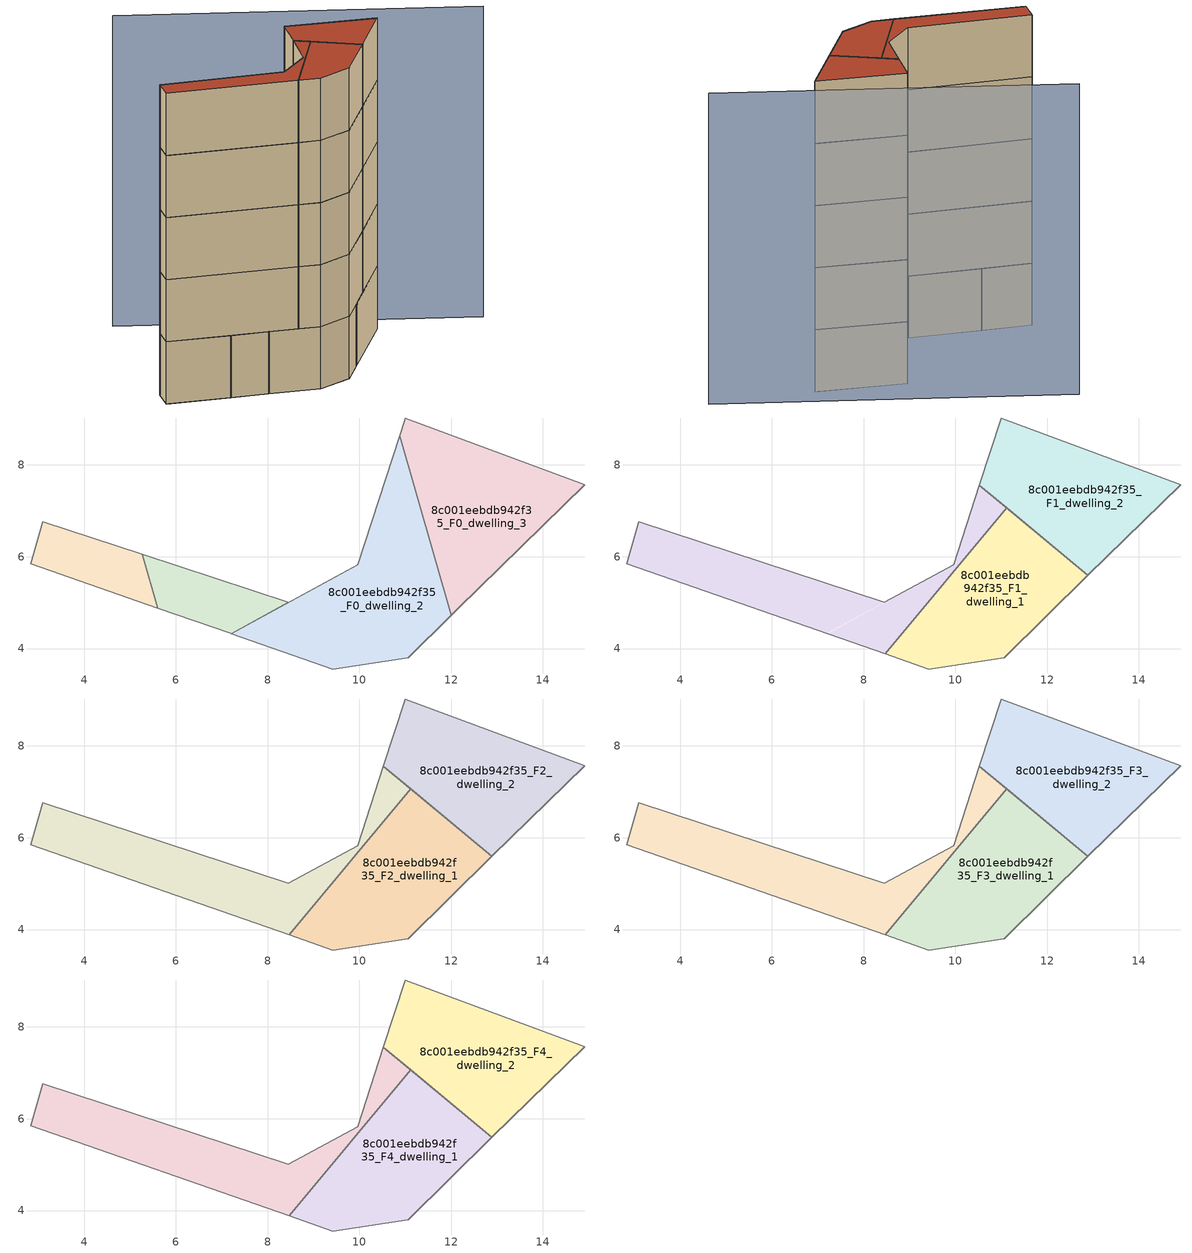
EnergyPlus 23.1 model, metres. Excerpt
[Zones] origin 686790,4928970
8c001eebdb942f35_F0_dwelling_0
 floor ground (EU_floor_Construction): 5.6,4.88 5.27,6.05 3.1,6.76 2.84,5.84 z0
 wall adiabatic (EU_wall_Construction): 5.6,4.88 2.84,5.84 3.1,6.76 5.27,6.05 5.61,4.88 z0:3
8c001eebdb942f35_F0_dwelling_1
 floor ground (EU_floor_Construction): 8.44,5.01 5.27,6.05 5.6,4.88 7.2,4.33 z0
 wall adiabatic (EU_wall_Construction): 8.45,5 7.2,4.33 5.6,4.88 5.27,6.05 8.44,5.01 z0:3
8c001eebdb942f35_F0_dwelling_2
 floor ground (EU_floor_Construction): 11.06,3.8 12,4.72 10.88,8.64 9.96,5.82 7.2,4.33 9.42,3.55 z0
 wall adiabatic (EU_wall_Construction): 12,4.72 11.06,3.8 9.42,3.55 7.2,4.33 9.96,5.82 10.88,8.64 z0:3
 wall to 8c001eebdb942f35_F0_dwelling_3 (EU_wall_Construction): 10.88,8.64 12,4.72 z0:3
8c001eebdb942f35_F0_dwelling_3
 floor ground (EU_floor_Construction): 12.16,4.88 14.91,7.57 11,9.02 10.99,8.98 10.88,8.64 12,4.72 z0
 wall adiabatic (EU_wall_Construction): 10.88,8.64 10.99,8.98 11,9.02 14.91,7.57 12.16,4.88 12,4.72 z0:3
8c001eebdb942f35_F1_dwelling_0
 floor to 8c001eebdb942f35_F0_dwelling_0 (EU_floor_Construction): 5.6,4.88 5.27,6.05 3.1,6.76 2.84,5.84 z3
 floor to 8c001eebdb942f35_F0_dwelling_1 (EU_floor_Construction): 8.45,5 5.27,6.05 5.6,4.88 7.2,4.33 z3
 floor to 8c001eebdb942f35_F0_dwelling_2 (EU_floor_Construction): 9.96,5.82 7.2,4.33 8.47,3.88 11.12,7.06 10.52,7.56 z3
 wall adiabatic (EU_wall_Construction): 8.47,3.88 2.84,5.84 3.1,6.76 8.45,5 9.96,5.82 10.52,7.56 11.12,7.06 z3:6
 wall to 8c001eebdb942f35_F1_dwelling_1 (EU_wall_Construction): 11.12,7.06 8.47,3.88 z3:6
8c001eebdb942f35_F1_dwelling_1
 floor to 8c001eebdb942f35_F0_dwelling_2 (EU_floor_Construction): 11.06,3.8 12,4.72 11.39,6.84 11.12,7.06 8.47,3.88 9.42,3.55 z3
 floor to 8c001eebdb942f35_F0_dwelling_3 (EU_floor_Construction): 12.89,5.59 11.39,6.84 12,4.72 z3
 wall adiabatic (EU_wall_Construction): 11.12,7.06 12.89,5.59 11.06,3.8 9.42,3.55 8.47,3.88 z3:6
8c001eebdb942f35_F1_dwelling_2
 floor to 8c001eebdb942f35_F0_dwelling_2 (EU_floor_Construction): 11.39,6.84 10.88,8.64 10.52,7.56 z3
 floor to 8c001eebdb942f35_F0_dwelling_3 (EU_floor_Construction): 14.91,7.57 11,9.02 10.88,8.64 11.39,6.84 12.89,5.59 z3
 wall adiabatic (EU_wall_Construction): 11,9.02 14.91,7.57 12.89,5.59 10.52,7.56 11,9.02 z3:6
8c001eebdb942f35_F2_dwelling_0
 floor to 8c001eebdb942f35_F1_dwelling_0 (EU_floor_Construction): 9.96,5.82 8.45,5 3.1,6.76 2.84,5.84 8.47,3.88 11.12,7.06 10.52,7.56 z6
 wall adiabatic (EU_wall_Construction): 8.47,3.88 2.84,5.84 3.1,6.76 8.45,5 9.96,5.82 10.52,7.56 11.12,7.06 z6:9
 wall to 8c001eebdb942f35_F2_dwelling_1 (EU_wall_Construction): 11.12,7.06 8.47,3.88 z6:9
8c001eebdb942f35_F2_dwelling_1
 floor to 8c001eebdb942f35_F1_dwelling_1 (EU_floor_Construction): 11.06,3.8 12.89,5.59 11.12,7.06 8.47,3.88 9.42,3.55 z6
 wall adiabatic (EU_wall_Construction): 11.12,7.06 12.89,5.59 11.06,3.8 9.42,3.55 8.47,3.88 z6:9
8c001eebdb942f35_F2_dwelling_2
 floor to 8c001eebdb942f35_F1_dwelling_2 (EU_floor_Construction): 14.91,7.57 11,9.02 10.52,7.56 12.89,5.59 z6
 wall adiabatic (EU_wall_Construction): 11,9.02 14.91,7.57 12.89,5.59 10.52,7.56 11,9.02 z6:9
8c001eebdb942f35_F3_dwelling_0
 floor to 8c001eebdb942f35_F2_dwelling_0 (EU_floor_Construction): 9.96,5.82 8.45,5 3.1,6.76 2.84,5.84 8.47,3.88 11.12,7.06 10.52,7.56 z9
 wall adiabatic (EU_wall_Construction): 8.47,3.88 2.84,5.84 3.1,6.76 8.45,5 9.96,5.82 10.52,7.56 11.12,7.06 z9:12
 wall to 8c001eebdb942f35_F3_dwelling_1 (EU_wall_Construction): 11.12,7.06 8.47,3.88 z9:12
8c001eebdb942f35_F3_dwelling_1
 floor to 8c001eebdb942f35_F2_dwelling_1 (EU_floor_Construction): 11.06,3.8 12.89,5.59 11.12,7.06 8.47,3.88 9.42,3.55 z9
 wall adiabatic (EU_wall_Construction): 11.12,7.06 12.89,5.59 11.06,3.8 9.42,3.55 8.47,3.88 z9:12
8c001eebdb942f35_F3_dwelling_2
 floor to 8c001eebdb942f35_F2_dwelling_2 (EU_floor_Construction): 14.91,7.57 11,9.02 10.52,7.56 12.89,5.59 z9
 wall adiabatic (EU_wall_Construction): 11,9.02 14.91,7.57 12.89,5.59 10.52,7.56 11,9.02 z9:12
8c001eebdb942f35_F4_dwelling_0
 floor to 8c001eebdb942f35_F3_dwelling_0 (EU_floor_Construction): 9.96,5.82 8.45,5 3.1,6.76 2.84,5.84 8.47,3.88 11.12,7.06 10.52,7.56 z12
 wall adiabatic (EU_wall_Construction): 8.47,3.88 2.84,5.84 3.1,6.76 8.45,5 9.96,5.82 10.52,7.56 11.12,7.06 z12:15
 wall to 8c001eebdb942f35_F4_dwelling_1 (EU_wall_Construction): 11.12,7.06 8.47,3.88 z12:15
 roof outside (EU_roof_Construction): 11.12,7.06 8.47,3.88 2.84,5.84 3.1,6.76 8.45,5 9.96,5.82 10.52,7.56 z15
8c001eebdb942f35_F4_dwelling_1
 floor to 8c001eebdb942f35_F3_dwelling_1 (EU_floor_Construction): 11.06,3.8 12.89,5.59 11.12,7.06 8.47,3.88 9.42,3.55 z12
 wall adiabatic (EU_wall_Construction): 11.12,7.06 12.89,5.59 11.06,3.8 9.42,3.55 8.47,3.88 z12:15
 roof outside (EU_roof_Construction): 12.89,5.59 11.06,3.8 9.42,3.55 8.47,3.88 11.12,7.06 z15
8c001eebdb942f35_F4_dwelling_2
 floor to 8c001eebdb942f35_F3_dwelling_2 (EU_floor_Construction): 14.91,7.57 11,9.02 10.52,7.56 12.89,5.59 z12
 wall adiabatic (EU_wall_Construction): 11,9.02 14.91,7.57 12.89,5.59 10.52,7.56 11,9.02 z12:15
 roof outside (EU_roof_Construction): 14.91,7.57 12.89,5.59 10.52,7.56 11,9.02 z15
shading: 19.51,6.14 5.23,14 z0:15
[Building]
EU S2 Campaign: North Axis=0; Terrain=City; Solar Distribution=FullExterior
[Site:Location]
Bologna: Latitude=44.5; Longitude=11.25; Time Zone=1; Elevation=37
[SizingPeriod:WeatherFileDays]
AnnualSizingPeriod: Begin Month=1; Begin Day of Month=1; End Month=12; End Day of Month=31; Day of Week for Start Day=Monday; Use Weather File Daylight Saving Period=No; Use Weather File Rain and Snow Indicators=No
[MATERIAL]
EU_InternalMass_Material: Roughness=MediumRough; Thickness=0.1; Conductivity=1; Density=1800; Specific Heat=900; Thermal Absorptance=0.9; Solar Absorptance=0.7; Visible Absorptance=0.7
[MATERIAL:NOMASS] Roughness=MediumRough; Thermal Absorptance=0.9; Solar Absorptance=0.7; Visible Absorptance=0.7
Name | Thermal Resistance
EU_wall_NoMass | 0.905828
EU_roof_NoMass | 0.37593
EU_floor_NoMass | 0.67114
[CONSTRUCTION]
EU_wall_Construction: EU_wall_NoMass
EU_roof_Construction: EU_roof_NoMass
EU_floor_Construction: EU_floor_NoMass
EU_InternalMass_Construction: EU_InternalMass_Material
[ZONE] Type=1; Multiplier=1; Ceiling Height=autocalculate; Floor Area=autocalculate; Part of Total Floor Area=Yes
Name | Volume
8c001eebdb942f35_F0_dwelling_0 | 7.63403
8c001eebdb942f35_F1_dwelling_0 | 22.5835
8c001eebdb942f35_F2_dwelling_0; 8c001eebdb942f35_F3_dwelling_0; 8c001eebdb942f35_F4_dwelling_0 | 22.59375
8c001eebdb942f35_F0_dwelling_1 | 7.70215
8c001eebdb942f35_F1_dwelling_1 | 22.5996
8c001eebdb942f35_F2_dwelling_1; 8c001eebdb942f35_F3_dwelling_1; 8c001eebdb942f35_F4_dwelling_1 | 22.6011
8c001eebdb942f35_F0_dwelling_2 | 28.0071
8c001eebdb942f35_F1_dwelling_2; 8c001eebdb942f35_F2_dwelling_2; 8c001eebdb942f35_F3_dwelling_2; 8c001eebdb942f35_F4_dwelling_2 | 22.5916
8c001eebdb942f35_F0_dwelling_3 | 24.438
[INTERNALMASS] Construction=EU_InternalMass_Construction
Name | Zone or ZoneList | Surface Area
8c001eebdb942f35_F0_dwelling_0_EU_InternalMass | 8c001eebdb942f35_F0_dwelling_0 | 2.54393
8c001eebdb942f35_F0_dwelling_1_EU_InternalMass | 8c001eebdb942f35_F0_dwelling_1 | 2.5696
8c001eebdb942f35_F0_dwelling_2_EU_InternalMass | 8c001eebdb942f35_F0_dwelling_2 | 9.33845
8c001eebdb942f35_F0_dwelling_3_EU_InternalMass | 8c001eebdb942f35_F0_dwelling_3 | 8.14409
8c001eebdb942f35_F1_dwelling_0_EU_InternalMass | 8c001eebdb942f35_F1_dwelling_0 | 7.53094
8c001eebdb942f35_F1_dwelling_1_EU_InternalMass | 8c001eebdb942f35_F1_dwelling_1 | 7.53316
8c001eebdb942f35_F1_dwelling_2_EU_InternalMass | 8c001eebdb942f35_F1_dwelling_2 | 7.53099
8c001eebdb942f35_F2_dwelling_0_EU_InternalMass | 8c001eebdb942f35_F2_dwelling_0 | 7.53094
8c001eebdb942f35_F2_dwelling_1_EU_InternalMass | 8c001eebdb942f35_F2_dwelling_1 | 7.53316
8c001eebdb942f35_F2_dwelling_2_EU_InternalMass | 8c001eebdb942f35_F2_dwelling_2 | 7.53099
8c001eebdb942f35_F3_dwelling_0_EU_InternalMass | 8c001eebdb942f35_F3_dwelling_0 | 7.53094
8c001eebdb942f35_F3_dwelling_1_EU_InternalMass | 8c001eebdb942f35_F3_dwelling_1 | 7.53316
8c001eebdb942f35_F3_dwelling_2_EU_InternalMass | 8c001eebdb942f35_F3_dwelling_2 | 7.53099
8c001eebdb942f35_F4_dwelling_0_EU_InternalMass | 8c001eebdb942f35_F4_dwelling_0 | 7.53094
8c001eebdb942f35_F4_dwelling_1_EU_InternalMass | 8c001eebdb942f35_F4_dwelling_1 | 7.53316
8c001eebdb942f35_F4_dwelling_2_EU_InternalMass | 8c001eebdb942f35_F4_dwelling_2 | 7.53099
[OTHEREQUIPMENT] Fuel Type=Electricity; Design Level Calculation Method=Watts/Area; Power per Zone Floor Area=1; Fraction Latent=0; Fraction Radiant=0; Fraction Lost=0; Carbon Dioxide Generation Rate=0; EndUse Subcategory=EU_Step8_InternalGains
Name | Zone or ZoneList or Space or SpaceList | Schedule
EU_Step8_InternalGain_8c001eebdb942f35_F0_dwelling_0_f000 | 8c001eebdb942f35_F0_dwelling_0 | EU_Step8_GainSchedule_8c001eebdb942f35_F0_dwelling_0_f000
EU_Step8_InternalGain_8c001eebdb942f35_F0_dwelling_1_f000 | 8c001eebdb942f35_F0_dwelling_1 | EU_Step8_GainSchedule_8c001eebdb942f35_F0_dwelling_1_f000
EU_Step8_InternalGain_8c001eebdb942f35_F0_dwelling_2_f000 | 8c001eebdb942f35_F0_dwelling_2 | EU_Step8_GainSchedule_8c001eebdb942f35_F0_dwelling_2_f000
EU_Step8_InternalGain_8c001eebdb942f35_F0_dwelling_3_f000 | 8c001eebdb942f35_F0_dwelling_3 | EU_Step8_GainSchedule_8c001eebdb942f35_F0_dwelling_3_f000
EU_Step8_InternalGain_8c001eebdb942f35_F1_dwelling_0_f000 | 8c001eebdb942f35_F1_dwelling_0 | EU_Step8_GainSchedule_8c001eebdb942f35_F1_dwelling_0_f000
EU_Step8_InternalGain_8c001eebdb942f35_F1_dwelling_1_f000 | 8c001eebdb942f35_F1_dwelling_1 | EU_Step8_GainSchedule_8c001eebdb942f35_F1_dwelling_1_f000
EU_Step8_InternalGain_8c001eebdb942f35_F1_dwelling_2_f000 | 8c001eebdb942f35_F1_dwelling_2 | EU_Step8_GainSchedule_8c001eebdb942f35_F1_dwelling_2_f000
EU_Step8_InternalGain_8c001eebdb942f35_F2_dwelling_0_f000 | 8c001eebdb942f35_F2_dwelling_0 | EU_Step8_GainSchedule_8c001eebdb942f35_F2_dwelling_0_f000
EU_Step8_InternalGain_8c001eebdb942f35_F2_dwelling_1_f000 | 8c001eebdb942f35_F2_dwelling_1 | EU_Step8_GainSchedule_8c001eebdb942f35_F2_dwelling_1_f000
EU_Step8_InternalGain_8c001eebdb942f35_F2_dwelling_2_f000 | 8c001eebdb942f35_F2_dwelling_2 | EU_Step8_GainSchedule_8c001eebdb942f35_F2_dwelling_2_f000
EU_Step8_InternalGain_8c001eebdb942f35_F3_dwelling_0_f000 | 8c001eebdb942f35_F3_dwelling_0 | EU_Step8_GainSchedule_8c001eebdb942f35_F3_dwelling_0_f000
EU_Step8_InternalGain_8c001eebdb942f35_F3_dwelling_1_f000 | 8c001eebdb942f35_F3_dwelling_1 | EU_Step8_GainSchedule_8c001eebdb942f35_F3_dwelling_1_f000
EU_Step8_InternalGain_8c001eebdb942f35_F3_dwelling_2_f000 | 8c001eebdb942f35_F3_dwelling_2 | EU_Step8_GainSchedule_8c001eebdb942f35_F3_dwelling_2_f000
EU_Step8_InternalGain_8c001eebdb942f35_F4_dwelling_0_f000 | 8c001eebdb942f35_F4_dwelling_0 | EU_Step8_GainSchedule_8c001eebdb942f35_F4_dwelling_0_f000
EU_Step8_InternalGain_8c001eebdb942f35_F4_dwelling_1_f000 | 8c001eebdb942f35_F4_dwelling_1 | EU_Step8_GainSchedule_8c001eebdb942f35_F4_dwelling_1_f000
EU_Step8_InternalGain_8c001eebdb942f35_F4_dwelling_2_f000 | 8c001eebdb942f35_F4_dwelling_2 | EU_Step8_GainSchedule_8c001eebdb942f35_F4_dwelling_2_f000
[ZONEVENTILATION:DESIGNFLOWRATE] Schedule=EU_AlwaysOn; Design Flow Rate Calculation Method=AirChanges/Hour; Air Changes per Hour=0.73129; Ventilation Type=Natural; Fan Pressure Rise=0; Fan Total Efficiency=1; Constant Term Coefficient=1; Temperature Term Coefficient=0; Velocity Term Coefficient=0; Velocity Squared Term Coefficient=0; Minimum Indoor Temperature=-100; Maximum Indoor Temperature=100; Delta Temperature=-100; Minimum Outdoor Temperature=-100; Maximum Outdoor Temperature=100; Maximum Wind Speed=40
Name | Zone or ZoneList or Space or SpaceList
EU_ConstantAir_8c001eebdb942f35_F0_dwelling_0 | 8c001eebdb942f35_F0_dwelling_0
EU_ConstantAir_8c001eebdb942f35_F0_dwelling_1 | 8c001eebdb942f35_F0_dwelling_1
EU_ConstantAir_8c001eebdb942f35_F0_dwelling_2 | 8c001eebdb942f35_F0_dwelling_2
EU_ConstantAir_8c001eebdb942f35_F0_dwelling_3 | 8c001eebdb942f35_F0_dwelling_3
EU_ConstantAir_8c001eebdb942f35_F1_dwelling_0 | 8c001eebdb942f35_F1_dwelling_0
EU_ConstantAir_8c001eebdb942f35_F1_dwelling_1 | 8c001eebdb942f35_F1_dwelling_1
EU_ConstantAir_8c001eebdb942f35_F1_dwelling_2 | 8c001eebdb942f35_F1_dwelling_2
EU_ConstantAir_8c001eebdb942f35_F2_dwelling_0 | 8c001eebdb942f35_F2_dwelling_0
EU_ConstantAir_8c001eebdb942f35_F2_dwelling_1 | 8c001eebdb942f35_F2_dwelling_1
EU_ConstantAir_8c001eebdb942f35_F2_dwelling_2 | 8c001eebdb942f35_F2_dwelling_2
EU_ConstantAir_8c001eebdb942f35_F3_dwelling_0 | 8c001eebdb942f35_F3_dwelling_0
EU_ConstantAir_8c001eebdb942f35_F3_dwelling_1 | 8c001eebdb942f35_F3_dwelling_1
EU_ConstantAir_8c001eebdb942f35_F3_dwelling_2 | 8c001eebdb942f35_F3_dwelling_2
EU_ConstantAir_8c001eebdb942f35_F4_dwelling_0 | 8c001eebdb942f35_F4_dwelling_0
EU_ConstantAir_8c001eebdb942f35_F4_dwelling_1 | 8c001eebdb942f35_F4_dwelling_1
EU_ConstantAir_8c001eebdb942f35_F4_dwelling_2 | 8c001eebdb942f35_F4_dwelling_2
[HVACTEMPLATE:THERMOSTAT] Constant Heating Setpoint=20; Constant Cooling Setpoint=50
EU_HeatOnly_8c001eebdb942f35_F0_dwelling_0; EU_HeatOnly_8c001eebdb942f35_F0_dwelling_1; EU_HeatOnly_8c001eebdb942f35_F0_dwelling_2; EU_HeatOnly_8c001eebdb942f35_F0_dwelling_3; EU_HeatOnly_8c001eebdb942f35_F1_dwelling_0; EU_HeatOnly_8c001eebdb942f35_F1_dwelling_1; EU_HeatOnly_8c001eebdb942f35_F1_dwelling_2; EU_HeatOnly_8c001eebdb942f35_F2_dwelling_0; EU_HeatOnly_8c001eebdb942f35_F2_dwelling_1; EU_HeatOnly_8c001eebdb942f35_F2_dwelling_2; EU_HeatOnly_8c001eebdb942f35_F3_dwelling_0; EU_HeatOnly_8c001eebdb942f35_F3_dwelling_1; EU_HeatOnly_8c001eebdb942f35_F3_dwelling_2; EU_HeatOnly_8c001eebdb942f35_F4_dwelling_0; EU_HeatOnly_8c001eebdb942f35_F4_dwelling_1; EU_HeatOnly_8c001eebdb942f35_F4_dwelling_2
[HVACTEMPLATE:ZONE:IDEALLOADSAIRSYSTEM] System Availability Schedule=EU_AlwaysOn; Maximum Heating Supply Air Temperature=50; Minimum Cooling Supply Air Temperature=13; Maximum Heating Supply Air Humidity Ratio=0.0156; Minimum Cooling Supply Air Humidity Ratio=0.0077; Heating Limit=NoLimit; Cooling Limit=NoLimit; Heating Availability Schedule=EU_AlwaysOn; Cooling Availability Schedule=EU_CoolingOff; Dehumidification Control Type=ConstantSensibleHeatRatio; Cooling Sensible Heat Ratio=0.7; Dehumidification Setpoint=60; Humidification Control Type=None; Humidification Setpoint=30; Outdoor Air Method=None; Outdoor Air Flow Rate per Person=0.00944; Outdoor Air Flow Rate per Zone Floor Area=0; Outdoor Air Flow Rate per Zone=0; Demand Controlled Ventilation Type=None; Outdoor Air Economizer Type=NoEconomizer; Heat Recovery Type=None; Sensible Heat Recovery Effectiveness=0.7; Latent Heat Recovery Effectiveness=0.65
Name | Template Thermostat
8c001eebdb942f35_F0_dwelling_0 | EU_HeatOnly_8c001eebdb942f35_F0_dwelling_0
8c001eebdb942f35_F0_dwelling_1 | EU_HeatOnly_8c001eebdb942f35_F0_dwelling_1
8c001eebdb942f35_F0_dwelling_2 | EU_HeatOnly_8c001eebdb942f35_F0_dwelling_2
8c001eebdb942f35_F0_dwelling_3 | EU_HeatOnly_8c001eebdb942f35_F0_dwelling_3
8c001eebdb942f35_F1_dwelling_0 | EU_HeatOnly_8c001eebdb942f35_F1_dwelling_0
8c001eebdb942f35_F1_dwelling_1 | EU_HeatOnly_8c001eebdb942f35_F1_dwelling_1
8c001eebdb942f35_F1_dwelling_2 | EU_HeatOnly_8c001eebdb942f35_F1_dwelling_2
8c001eebdb942f35_F2_dwelling_0 | EU_HeatOnly_8c001eebdb942f35_F2_dwelling_0
8c001eebdb942f35_F2_dwelling_1 | EU_HeatOnly_8c001eebdb942f35_F2_dwelling_1
8c001eebdb942f35_F2_dwelling_2 | EU_HeatOnly_8c001eebdb942f35_F2_dwelling_2
8c001eebdb942f35_F3_dwelling_0 | EU_HeatOnly_8c001eebdb942f35_F3_dwelling_0
8c001eebdb942f35_F3_dwelling_1 | EU_HeatOnly_8c001eebdb942f35_F3_dwelling_1
8c001eebdb942f35_F3_dwelling_2 | EU_HeatOnly_8c001eebdb942f35_F3_dwelling_2
8c001eebdb942f35_F4_dwelling_0 | EU_HeatOnly_8c001eebdb942f35_F4_dwelling_0
8c001eebdb942f35_F4_dwelling_1 | EU_HeatOnly_8c001eebdb942f35_F4_dwelling_1
8c001eebdb942f35_F4_dwelling_2 | EU_HeatOnly_8c001eebdb942f35_F4_dwelling_2
[SIZING:ZONE] Zone Cooling Design Supply Air Temperature Input Method=SupplyAirTemperature; Zone Cooling Design Supply Air Temperature=13; Zone Heating Design Supply Air Temperature Input Method=SupplyAirTemperature; Zone Heating Design Supply Air Temperature=50; Zone Cooling Design Supply Air Humidity Ratio=0.008; Zone Heating Design Supply Air Humidity Ratio=0.008; Cooling Design Air Flow Method=DesignDay; Cooling Design Air Flow Rate=0; Cooling Minimum Air Flow per Zone Floor Area=0.000762; Cooling Minimum Air Flow=0; Cooling Minimum Air Flow Fraction=0.2; Heating Design Air Flow Method=DesignDay; Heating Design Air Flow Rate=0; Heating Maximum Air Flow per Zone Floor Area=0.002032; Heating Maximum Air Flow=0.141576; Heating Maximum Air Flow Fraction=0.3; Account for Dedicated Outdoor Air System=No; Dedicated Outdoor Air System Control Strategy=NeutralSupplyAir; Dedicated Outdoor Air Low Setpoint Temperature for Design=autosize; Dedicated Outdoor Air High Setpoint Temperature for Design=autosize; Zone Load Sizing Method=Sensible Load Only No Latent Load; Zone Latent Cooling Design Supply Air Humidity Ratio Input Method=HumidityRatioDifference; Zone Cooling Design Supply Air Humidity Ratio Difference=0.005; Zone Latent Heating Design Supply Air Humidity Ratio Input Method=HumidityRatioDifference; Zone Humidification Design Supply Air Humidity Ratio Difference=0.005
8c001eebdb942f35_F0_dwelling_0; 8c001eebdb942f35_F0_dwelling_1; 8c001eebdb942f35_F0_dwelling_2; 8c001eebdb942f35_F0_dwelling_3; 8c001eebdb942f35_F1_dwelling_0; 8c001eebdb942f35_F1_dwelling_1; 8c001eebdb942f35_F1_dwelling_2; 8c001eebdb942f35_F2_dwelling_0; 8c001eebdb942f35_F2_dwelling_1; 8c001eebdb942f35_F2_dwelling_2; 8c001eebdb942f35_F3_dwelling_0; 8c001eebdb942f35_F3_dwelling_1; 8c001eebdb942f35_F3_dwelling_2; 8c001eebdb942f35_F4_dwelling_0; 8c001eebdb942f35_F4_dwelling_1; 8c001eebdb942f35_F4_dwelling_2
[SCHEDULE:CONSTANT]
Name | Hourly Value
EU_AlwaysOn | 1
EU_CoolingOff | 0
[SCHEDULE:FILE] Column Number=1; Rows to Skip at Top=0; Number of Hours of Data=8760; Column Separator=Comma; Interpolate to Timestep=No; Minutes per Item=60; Adjust Schedule for Daylight Savings=Yes
Name | File
EU_Step8_GainSchedule_8c001eebdb942f35_F0_dwelling_0_f000 | ../../schedules/8c001eebdb942f35/8c001eebdb942f35_F0_dwelling_0_f000_gain.csv
EU_Step8_GainSchedule_8c001eebdb942f35_F0_dwelling_1_f000 | ../../schedules/8c001eebdb942f35/8c001eebdb942f35_F0_dwelling_1_f000_gain.csv
EU_Step8_GainSchedule_8c001eebdb942f35_F0_dwelling_2_f000 | ../../schedules/8c001eebdb942f35/8c001eebdb942f35_F0_dwelling_2_f000_gain.csv
EU_Step8_GainSchedule_8c001eebdb942f35_F0_dwelling_3_f000 | ../../schedules/8c001eebdb942f35/8c001eebdb942f35_F0_dwelling_3_f000_gain.csv
EU_Step8_GainSchedule_8c001eebdb942f35_F1_dwelling_0_f000 | ../../schedules/8c001eebdb942f35/8c001eebdb942f35_F1_dwelling_0_f000_gain.csv
EU_Step8_GainSchedule_8c001eebdb942f35_F1_dwelling_1_f000 | ../../schedules/8c001eebdb942f35/8c001eebdb942f35_F1_dwelling_1_f000_gain.csv
EU_Step8_GainSchedule_8c001eebdb942f35_F1_dwelling_2_f000 | ../../schedules/8c001eebdb942f35/8c001eebdb942f35_F1_dwelling_2_f000_gain.csv
EU_Step8_GainSchedule_8c001eebdb942f35_F2_dwelling_0_f000 | ../../schedules/8c001eebdb942f35/8c001eebdb942f35_F2_dwelling_0_f000_gain.csv
EU_Step8_GainSchedule_8c001eebdb942f35_F2_dwelling_1_f000 | ../../schedules/8c001eebdb942f35/8c001eebdb942f35_F2_dwelling_1_f000_gain.csv
EU_Step8_GainSchedule_8c001eebdb942f35_F2_dwelling_2_f000 | ../../schedules/8c001eebdb942f35/8c001eebdb942f35_F2_dwelling_2_f000_gain.csv
EU_Step8_GainSchedule_8c001eebdb942f35_F3_dwelling_0_f000 | ../../schedules/8c001eebdb942f35/8c001eebdb942f35_F3_dwelling_0_f000_gain.csv
EU_Step8_GainSchedule_8c001eebdb942f35_F3_dwelling_1_f000 | ../../schedules/8c001eebdb942f35/8c001eebdb942f35_F3_dwelling_1_f000_gain.csv
EU_Step8_GainSchedule_8c001eebdb942f35_F3_dwelling_2_f000 | ../../schedules/8c001eebdb942f35/8c001eebdb942f35_F3_dwelling_2_f000_gain.csv
EU_Step8_GainSchedule_8c001eebdb942f35_F4_dwelling_0_f000 | ../../schedules/8c001eebdb942f35/8c001eebdb942f35_F4_dwelling_0_f000_gain.csv
EU_Step8_GainSchedule_8c001eebdb942f35_F4_dwelling_1_f000 | ../../schedules/8c001eebdb942f35/8c001eebdb942f35_F4_dwelling_1_f000_gain.csv
EU_Step8_GainSchedule_8c001eebdb942f35_F4_dwelling_2_f000 | ../../schedules/8c001eebdb942f35/8c001eebdb942f35_F4_dwelling_2_f000_gain.csv
